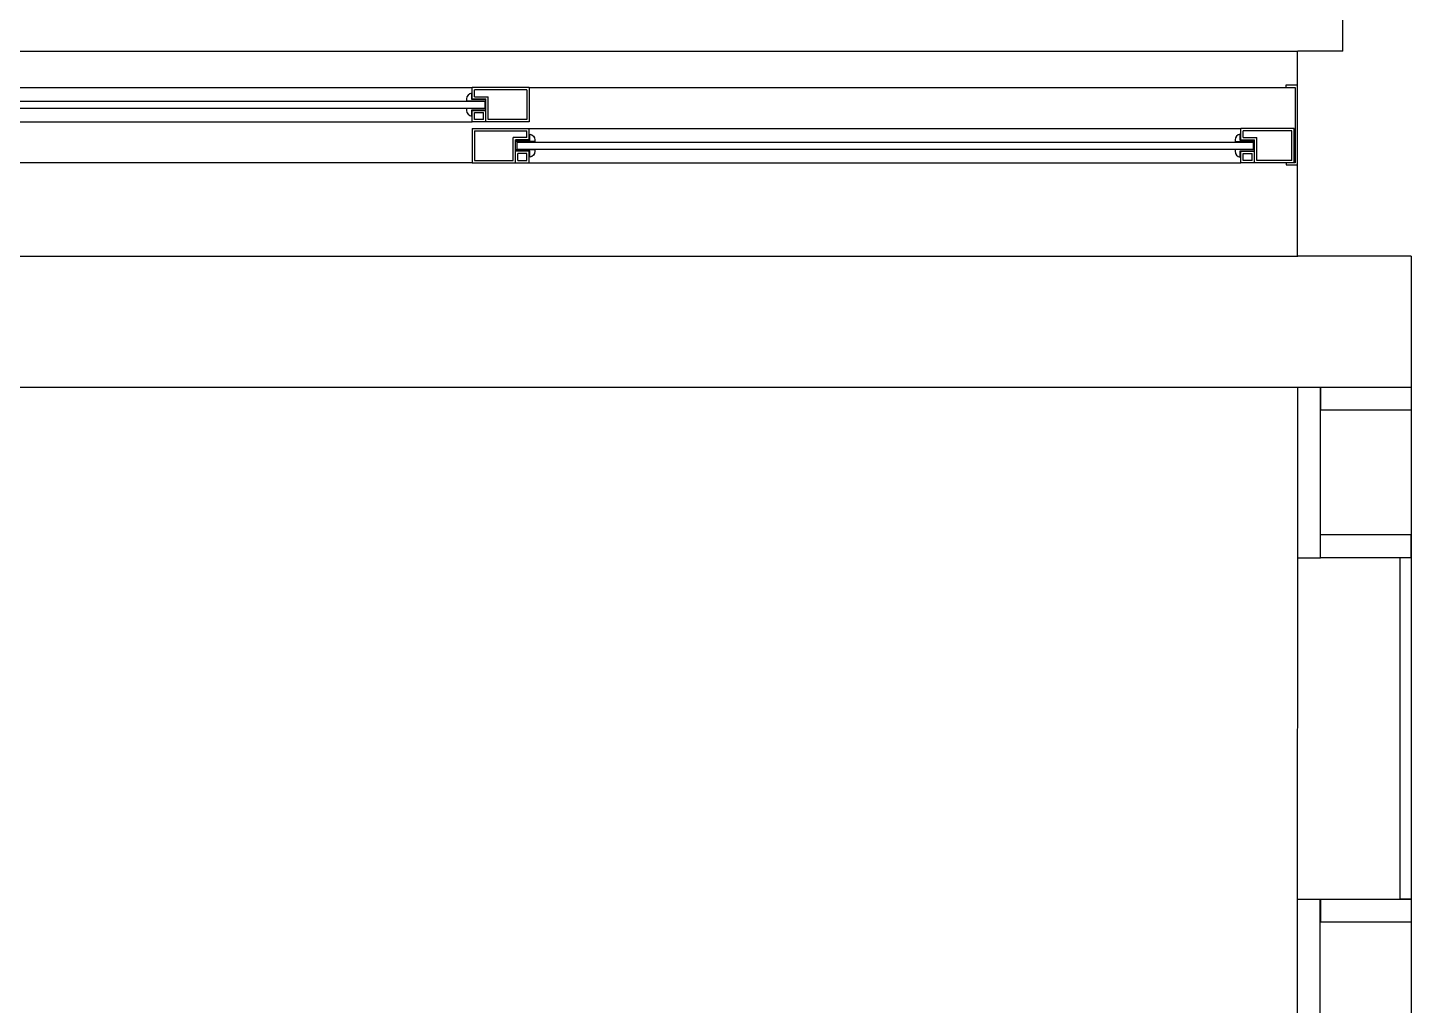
# Model space of a CAD drawing. Header units: millimetres. Extents: x 188.6 to 263.2, y 40.1 to 120.1.
# Drawn here: x 255.018 to 256.234, y 57.908 to 58.768 of the extents above; entities that cross this region are included whole.
import ezdxf

# ---------------------------------------------------------------- set-up
doc = ezdxf.new("R2010")
doc.units = ezdxf.units.MM
doc.layers.add('_XREF TL$0$S_ESQ', color=8, linetype='Continuous')
doc.layers.add('ARQ', color=8, linetype='Continuous')

# ---------------------------------------------------------------- blocks, each defined once
blk = doc.blocks.new('_XREF TL$0$XREF_305_306$0$XREF-TIPO$0$A$C23913CE5-flat-1-flat-1')
at = {"layer": '_XREF TL$0$S_ESQ'}
for p, q in [((-1.3465, -0.003), (-0.725, -0.003)), ((-0.675, -0.003), (-0.725, -0.003)), ((-0.725, -0.013), (-0.725, -0.003)), ((-0.677, -0.005), (-0.723, -0.005)), ((-0.723, -0.011), (-0.723, -0.005)), ((-0.723, -0.011), (-0.711, -0.011)), ((-0.711, -0.031), (-0.711, -0.011)), ((-0.677, -0.005), (-0.677, -0.031)), ((-0.675, -0.003), (-0.0022, -0.003)), ((-0.675, -0.003), (-0.675, -0.033)), ((-1.3575, -0.015), (-0.714, -0.015)), ((-1.3575, -0.021), (-0.714, -0.021)), ((-0.725, -0.013), (-0.713, -0.013)), ((-0.725, -0.023), (-0.713, -0.023)), ((-0.725, -0.033), (-0.725, -0.023)), ((-0.714, -0.015), (-0.714, -0.021)), ((-0.713, -0.033), (-0.713, -0.013)), ((-1.397, -0.033), (-0.725, -0.033)), ((-0.675, -0.033), (-0.725, -0.033)), ((-0.723, -0.025), (-0.715, -0.025)), ((-0.723, -0.031), (-0.723, -0.025)), ((-0.715, -0.031), (-0.723, -0.031)), ((-0.715, -0.031), (-0.715, -0.025)), ((-0.677, -0.031), (-0.711, -0.031)), ((-0.725, -0.039), (-0.675, -0.039)), ((-0.725, -0.039), (-0.725, -0.069)), ((-0.723, -0.041), (-0.677, -0.041)), ((-0.723, -0.041), (-0.723, -0.067)), ((-0.677, -0.047), (-0.689, -0.047)), ((-0.689, -0.067), (-0.689, -0.047)), ((-0.677, -0.047), (-0.677, -0.041)), ((-0.675, -0.039), (-0.05, -0.039)), ((-0.675, -0.049), (-0.675, -0.039)), ((-0.003, -0.039), (-0.05, -0.039)), ((-0.05, -0.049), (-0.05, -0.039)), ((-0.005, -0.041), (-0.048, -0.041)), ((-0.048, -0.047), (-0.048, -0.041)), ((-0.048, -0.047), (-0.036, -0.047)), ((-0.036, -0.067), (-0.036, -0.047)), ((-0.005, -0.067), (-0.005, -0.041)), ((-0.003, -0.069), (-0.003, -0.039)), ((-0.687, -0.069), (-0.687, -0.049)), ((-0.675, -0.049), (-0.687, -0.049)), ((-0.675, -0.059), (-0.687, -0.059)), ((-0.686, -0.051), (-0.039, -0.051)), ((-0.686, -0.051), (-0.686, -0.057)), ((-0.686, -0.057), (-0.039, -0.057)), ((-0.675, -0.069), (-0.675, -0.059)), ((-0.05, -0.049), (-0.038, -0.049)), ((-0.05, -0.069), (-0.05, -0.059)), ((-0.05, -0.059), (-0.038, -0.059)), ((-0.039, -0.051), (-0.039, -0.057)), ((-0.038, -0.069), (-0.038, -0.049)), ((-0.725, -0.069), (-1.3982, -0.069)), ((-0.725, -0.069), (-0.675, -0.069)), ((-0.723, -0.067), (-0.689, -0.067)), ((-0.685, -0.067), (-0.685, -0.061)), ((-0.677, -0.061), (-0.685, -0.061)), ((-0.685, -0.067), (-0.677, -0.067)), ((-0.677, -0.067), (-0.677, -0.061)), ((-0.675, -0.069), (-0.05, -0.069)), ((-0.003, -0.069), (-0.05, -0.069)), ((-0.048, -0.067), (-0.048, -0.061)), ((-0.048, -0.061), (-0.04, -0.061)), ((-0.04, -0.067), (-0.048, -0.067)), ((-0.04, -0.067), (-0.04, -0.061)), ((-0.005, -0.067), (-0.036, -0.067))]:
    blk.add_line(p, q, dxfattribs=at)
for points in [[(-0.7135, -0.0145, 1), (-0.7135, -0.0135), (-0.725, -0.0135, -0.414214), (-0.7255, -0.013), (-0.7255, -0.008, 0.38517), (-0.73, -0.013), (-0.73, -0.0145)], [(-0.7255, -0.028), (-0.7255, -0.023, -0.414214), (-0.725, -0.0225), (-0.7135, -0.0225, 1), (-0.7135, -0.0215), (-0.73, -0.0215), (-0.73, -0.023, 0.38517)], [(-0.6865, -0.0505, -1), (-0.6865, -0.0495), (-0.675, -0.0495, 0.414214), (-0.6745, -0.049), (-0.6745, -0.044, -0.38517), (-0.67, -0.049), (-0.67, -0.0505)], [(-0.0385, -0.0505, 1), (-0.0385, -0.0495), (-0.05, -0.0495, -0.414214), (-0.0505, -0.049), (-0.0505, -0.044, 0.38517), (-0.055, -0.049), (-0.055, -0.0505)], [(-0.6745, -0.064), (-0.6745, -0.059, 0.414214), (-0.675, -0.0585), (-0.6865, -0.0585, -1), (-0.6865, -0.0575), (-0.67, -0.0575), (-0.67, -0.059, -0.38517)], [(-0.0505, -0.064), (-0.0505, -0.059, -0.414214), (-0.05, -0.0585), (-0.0385, -0.0585, 1), (-0.0385, -0.0575), (-0.055, -0.0575), (-0.055, -0.059, 0.38517)]]:
    blk.add_lwpolyline(points, format="xyb", close=True, dxfattribs=at)
blk.add_lwpolyline([(-0.0002, -0.001), (-0.0104, -0.001), (-0.0104, -0.003), (-0.0022, -0.003), (-0.0022, -0.069), (-0.0102, -0.069), (-0.0102, -0.071), (-0.0002, -0.071), (-0.0002, -0.001)], dxfattribs=at)
blk = doc.blocks.new('arq-3pav')
at = {"layer": 'ARQ'}
for p, q in [((51.1652, 18.49), (51.1652, 19.56)), ((49.7253, 18.49), (51.1256, 18.49)), ((51.1252, 18.49), (51.1252, 18.3101)), ((51.1652, 18.49), (51.1256, 18.49)), ((49.7253, 18.3101), (51.1256, 18.3101)), ((51.2253, 18.31), (51.1256, 18.3101)), ((51.2253, 18.31), (51.2253, 16.89)), ((49.6953, 18.195), (51.2253, 18.195)), ((51.1256, 18.045), (51.1257, 18.195)), ((51.1456, 18.045), (51.1457, 18.195)), ((51.1457, 18.195), (51.2253, 18.195)), ((51.1457, 18.175), (51.2253, 18.175)), ((51.2253, 18.065), (51.1456, 18.065)), ((51.1254, 17.745), (51.1256, 18.045)), ((51.2253, 18.045), (51.1456, 18.045)), ((51.2153, 18.045), (51.2153, 17.745)), ((51.2253, 18.045), (51.2253, 17.745)), ((51.1253, 17.595), (51.1254, 17.745)), ((51.1453, 17.595), (51.1454, 17.745)), ((51.1456, 17.745), (51.2253, 17.745)), ((51.1456, 17.725), (51.2253, 17.725))]:
    blk.add_line(p, q, dxfattribs=at)
at = {"layer": 'ARQ', "linetype": 'Continuous'}
for p, q in [((51.1257, 18.195), (51.1457, 18.195)), ((51.1457, 18.195), (51.1457, 18.175)), ((51.2253, 18.195), (51.2253, 18.175)), ((51.1456, 18.045), (51.1456, 18.065)), ((51.2253, 18.045), (51.2253, 18.065)), ((51.1256, 18.045), (51.1456, 18.045)), ((51.2253, 18.045), (51.2153, 18.045)), ((51.1254, 17.745), (51.1454, 17.745)), ((51.1456, 17.745), (51.1456, 17.725)), ((51.2253, 17.745), (51.2153, 17.745)), ((51.2253, 17.745), (51.2253, 17.725))]:
    blk.add_line(p, q, dxfattribs=at)
at = {"layer": 'ARQ'}
blk.add_blockref('_XREF TL$0$XREF_305_306$0$XREF-TIPO$0$A$C23913CE5-flat-1-flat-1', (51.1255, 18.4611), dxfattribs=at)

msp = doc.modelspace()

# ---------------------------------------------------------------- block references
msp.add_blockref('arq-3pav', (205.0084, 40.2568))

doc.saveas('drawing.dxf')
